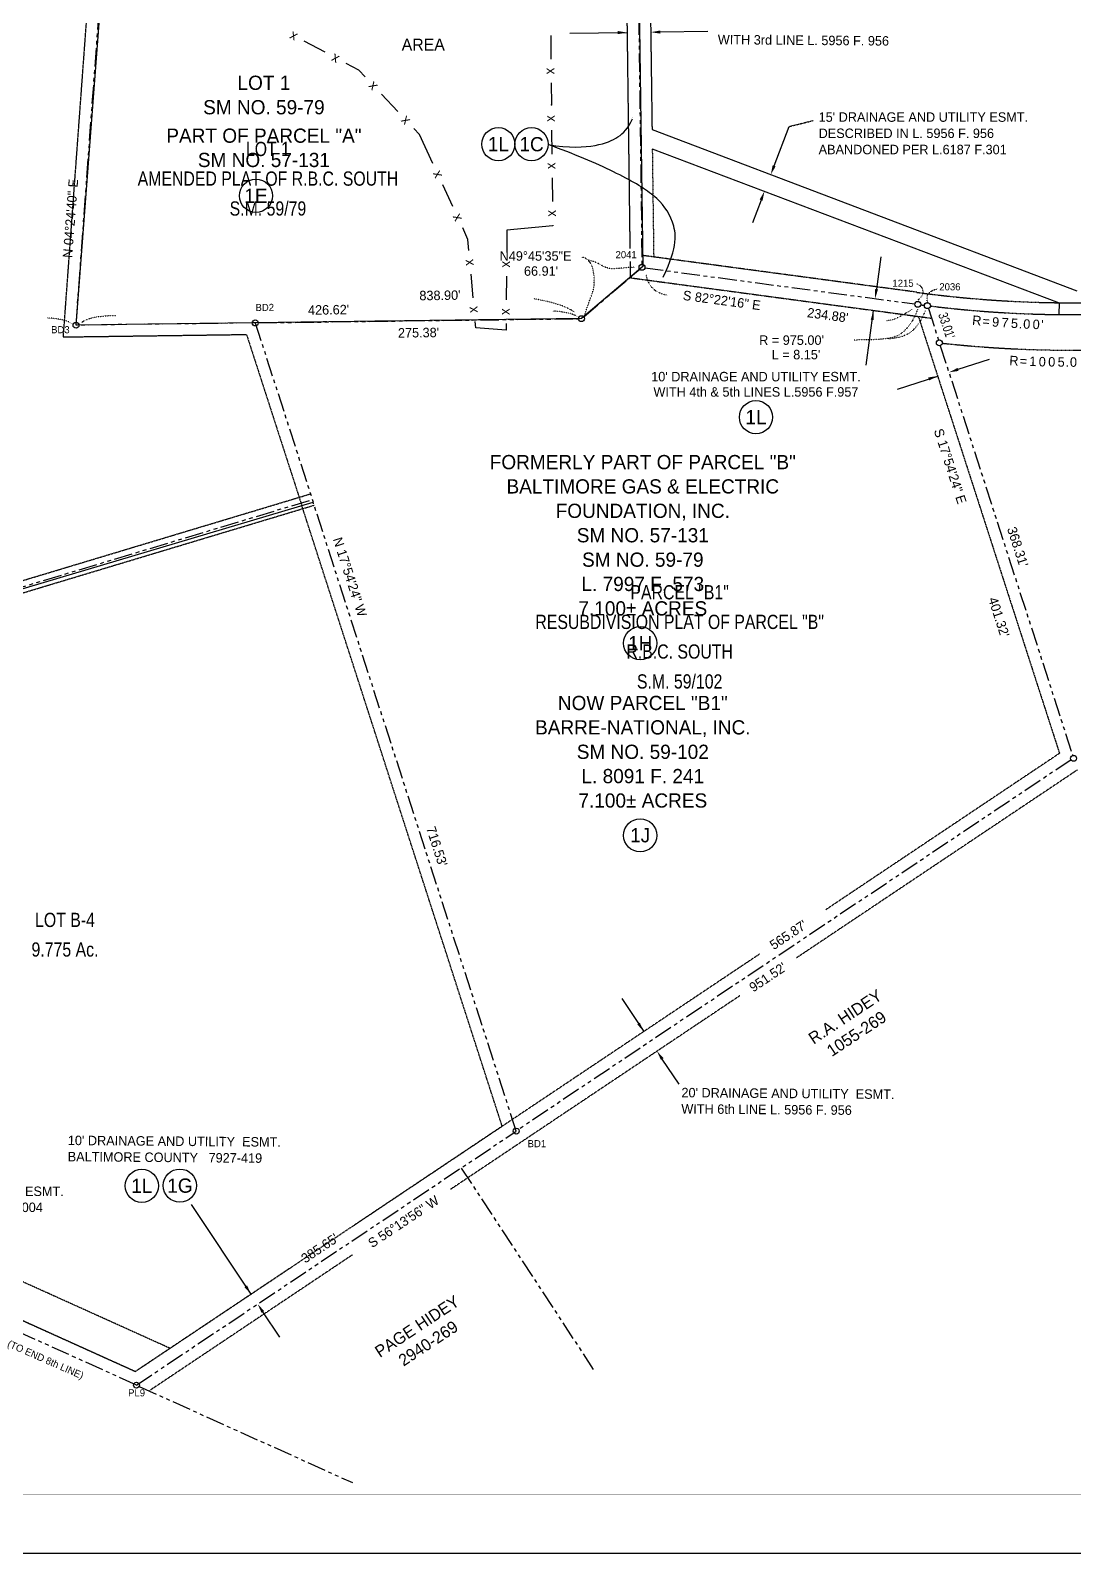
# Model space of a CAD drawing. Extents: x -40911 to -31608, y 11226 to 14227.
# Drawn here: x -34829 to -33949, y 11240 to 12525 of the extents above; entities that cross this region are included whole.
import ezdxf
from ezdxf.enums import TextEntityAlignment as Align

# ---------------------------------------------------------------- set-up
doc = ezdxf.new("R2010")
doc.units = 0
doc.header["$MEASUREMENT"] = 0
for name, pattern in [('DASHED', [0.75, 0.5, -0.25]), ('DASHED2', [0.375, 0.25, -0.125]), ('DOT', [0.25, 0, -0.25]), ('PHANTOM2', [31.25, 15.625, -3.125, 3.125, -3.125, 3.125, -3.125])]:
    doc.linetypes.add(name, pattern=pattern)
doc.layers.get('0').update_dxf_attribs({"linetype": 'CONTINUOUS'})
for name, color, linetype in [('61', 7, 'CONTINUOUS'), ('ADJOIN', 7, 'CONTINUOUS'), ('BORDER', 7, 'CONTINUOUS'), ('BOUND', 7, 'CONTINUOUS'), ('BOUND-ABND', 7, 'CONTINUOUS'), ('EASE', 7, 'CONTINUOUS'), ('FENCE', 7, 'CONTINUOUS'), ('METES', 7, 'CONTINUOUS'), ('NOTES', 7, 'CONTINUOUS'), ('TEXT', 7, 'CONTINUOUS')]:
    doc.layers.add(name, color=color, linetype=linetype)
doc.styles.add('txt', font='TXT', dxfattribs={"height": 0.2})

# ---------------------------------------------------------------- blocks, each defined once
blk = doc.blocks.new('BWIRE')
at = {"layer": 'FENCE', "color": 7, "linetype": 'Continuous', "style": 'txt'}
blk.add_text('x', height=0.0833, dxfattribs=at).set_placement((0, -0.0282), align=Align.CENTER)

msp = doc.modelspace()

# ---------------------------------------------------------------- linework, layer by layer
at = {"color": 94, "linetype": 'Continuous', "elevation": 0}
msp.add_lwpolyline([(-34721.8, 13181), (-34580.8, 13169), (-34443.8, 13151.8), (-34323.5, 13133.1), (-34312.4, 12325.7), (-34364.1, 12282), (-34790.8, 12276.3)], close=True, dxfattribs=at)
at = {"layer": '61', "color": 15, "linetype": 'DASHED'}
for p, q in [((-34801.5, 12266.1), (-34767.3, 12731.7, 0)), ((-34646.8, 12268.2), (-34801.5, 12266.1)), ((-34646.8, 12268.2), (-34600.2, 12124.1)), ((-35298.3, 11921.7), (-34592.8, 12134, 0)), ((-35295.4, 11912.2), (-34589.9, 12124.4, 0)), ((-34431.1, 11600.5), (-34600.2, 12124.1)), ((-34740.8, 11393.5), (-35273.6, 11634)), ((-34740.8, 11393.5), (-34431.1, 11600.5))]:
    msp.add_line(p, q, dxfattribs=at)
at = {"layer": '61', "color": 15, "linetype": 'PHANTOM2'}
for p, q in [((-34639.5, 12278.2), (-34590.7, 12127.1)), ((-35296.9, 11916.9), (-34591.3, 12129.2, 0))]:
    msp.add_line(p, q, dxfattribs=at)
at = {"layer": 'ADJOIN', "color": 7, "linetype": 'PHANTOM2'}
for p, q in [((-34310.6, 12324.7), (-34082.8, 12294.2)), ((-34071.4, 12290.4), (-34062.8, 12263.8)), ((-34061.3, 12259), (-33949.6, 11913.3)), ((-33950.9, 11909.6), (-34417.2, 11597.8)), ((-34353.9, 11395.4), (-34465.5, 11565.5)), ((-34737.5, 11381), (-34557.5, 11299.8))]:
    msp.add_line(p, q, dxfattribs=at)
msp.add_arc((-33950.9, 13260.2), 975, 262.5184, 262.7035, dxfattribs=at)
at = {"layer": 'BORDER', "color": 7, "linetype": 'DASHED'}
msp.add_line((-31607.8, 11240), (-35789, 11240), dxfattribs=at)
at = {"layer": 'BORDER', "color": 7, "linetype": 'Continuous', "const_width": 0.02}
msp.add_lwpolyline([(-35739.3, 14175.9), (-35739.3, 11289.8), (-31657.6, 11289.8), (-31657.6, 14176.8), (-35739.3, 14176.8)], dxfattribs=at)
at = {"layer": 'BOUND', "color": 7, "linetype": 'PHANTOM2'}
for p, q in [((-34323.6, 13130.6), (-34313.1, 12327.6)), ((-34362.3, 12283.4), (-34315, 12323.4)), ((-34315, 12323.4), (-34362.3, 12283.4)), ((-34637, 12278.3), (-34366.7, 12281.8)), ((-34366.7, 12281.8), (-34637, 12278.3))]:
    msp.add_line(p, q, dxfattribs=at)
at = {"layer": 'BOUND', "color": 15, "linetype": 'PHANTOM2'}
for p, q in [((-34790.8, 12276.3), (-34757.3, 12730.9, 0)), ((-34639.5, 12278.2), (-34790.8, 12276.3)), ((-34419.2, 11596.4), (-34590.7, 12127.1)), ((-34739.8, 11382.1), (-35277.7, 11624.9)), ((-34739.8, 11382.1), (-34419.2, 11596.4))]:
    msp.add_line(p, q, dxfattribs=at)
at = {"layer": 'BOUND', "color": 7, "linetype": 'Continuous'}
msp.add_line((-35296.9, 11917), (-34590.7, 12127.1), dxfattribs=at)
at = {"layer": 'EASE', "color": 70, "linetype": 'DASHED2'}
for p, q in [((-34333.6, 13134.8), (-34323.3, 12341)), ((-34306.3, 12568.3), (-34304.6, 12441.3)), ((-34189, 12443.9), (-34168.7, 12448.9)), ((-34304.4, 12425.2), (-34303.2, 12333.8)), ((-34323.2, 12329.9), (-34323, 12316.3)), ((-34081, 12304.1), (-34313.2, 12335.2)), ((-34323, 12316.3), (-34068.8, 12282.2)), ((-34079.8, 12283.7), (-33960.7, 11915.1)), ((-33960.7, 11915.1), (-34157.9, 11783.2)), ((-33945.6, 11901.1), (-34182.6, 11742.6)), ((-34213.9, 11745.7), (-34557, 11516.3)), ((-34230.5, 11710.6), (-34474.6, 11547.3)), ((-34711.4, 11413.1), (-35165.9, 11618.3)), ((-34557.6, 11491.9), (-34729.1, 11377.2)), ((-34609.3, 11481.3), (-34740.8, 11393.5)), ((-34740.8, 11393.5), (-34895, 11463.1))]:
    msp.add_line(p, q, dxfattribs=at)
at = {"layer": 'EASE', "color": 70, "linetype": 'Continuous'}
for p, q in [((-34373.9, 12522.6), (-34325.7, 12523.2)), ((-34257.5, 12524.1), (-34297.7, 12523.6)), ((-34201.5, 12410.8), (-34189, 12443.9)), ((-34212.5, 12381.8), (-34219.7, 12362.7)), ((-34111.5, 12334.1), (-34115.2, 12306.6)), ((-34123.8, 12242.7), (-34117.6, 12288.8)), ((-34020.1, 12247.4), (-34046.4, 12238.9)), ((-34097.5, 12222.4), (-34063.5, 12233.4)), ((-34330.2, 11708.3), (-34311.5, 11680.4)), ((-34281.8, 11635.9), (-34296, 11657.2)), ((-34693.7, 11534.6), (-34643.1, 11458.8)), ((-34618.9, 11422.6), (-34633.1, 11443.8))]:
    msp.add_line(p, q, dxfattribs=at)
at = {"layer": 'EASE', "color": 6, "linetype": 'Continuous'}
for p, q in [((-34304.6, 12441.3), (-33946.1, 12305.4)), ((-34304.4, 12425.2), (-33961.1, 12295.1)), ((-33961.1, 12295.1), (-33961.2, 12285.3))]:
    msp.add_line(p, q, dxfattribs=at)
at = {"layer": 'EASE', "color": 70, "linetype": 'DASHED2'}
for points in [[(-34322, 12450.5, 0.015, 0.015, 1), (-34320.5, 12450.5, 0.015, 0.015, 1), (-34322, 12450.5, 0, 0, 0)], [(-34296, 12316.9, 0.015, 0.015, 1), (-34294.5, 12316.9, 0.015, 0.015, 1), (-34296, 12316.9, 0, 0, 0)]]:
    msp.add_lwpolyline(points, format="xyseb", dxfattribs=at)
for radius, start, end in [(965, 262.2515, 279.3176), (975, 262.9973, 279.1707), (985, 262.3715, 262.4797), (1005, 263.79, 279.1751)]:
    msp.add_arc((-33950.9, 13260.2), radius, start, end, dxfattribs=at)
at = {"layer": 'EASE', "color": 70, "linetype": 'DOT'}
for points in [[(-34361.7, 12284), (-34357.8, 12296.6), (-34353.2, 12305.8), (-34353.2, 12317.4), (-34355, 12327.6), (-34359.2, 12332.6), (-34363.4, 12333.6)], [(-34319, 12325.3), (-34332.4, 12324.3), (-34338.9, 12323.4), (-34345.3, 12325.3), (-34351.3, 12329.4), (-34358, 12331.2)], [(-34309.7, 12319.2), (-34308.4, 12309.5), (-34301.9, 12303.5), (-34291.7, 12301.7)], [(-34080.5, 12289.7), (-34083.3, 12281.4), (-34090.7, 12271.7), (-34097.6, 12266.6), (-34107.8, 12264.7), (-34117.9, 12263.8), (-34134.1, 12263.8)], [(-34085.6, 12289.7), (-34091.3, 12285.3), (-34100.4, 12280), (-34106.8, 12280)], [(-34074, 12288.3), (-34078.6, 12278.1), (-34083.7, 12272.1), (-34091.1, 12267), (-34099.4, 12265.2), (-34105.5, 12264.7)]]:
    msp.add_open_spline(points, degree=3, dxfattribs=at)
at = {"layer": 'EASE', "color": 70, "linetype": 'Continuous'}
for points in [[(-34333.7, 12524.5), (-34333.7, 12521.8), (-34325.7, 12523.2)], [(-34297.7, 12522.3), (-34297.7, 12524.9), (-34305.7, 12523.5)], [(-34200.3, 12410.3), (-34202.8, 12411.3), (-34204.4, 12403.3)], [(-34213.8, 12382.3), (-34211.3, 12381.3), (-34209.7, 12389.3)], [(-34113.9, 12306.4), (-34116.5, 12306.8), (-34116.3, 12298.7)], [(-34120, 12281), (-34117.4, 12280.7), (-34117.6, 12288.8)], [(-34071.5, 12232.2), (-34070.7, 12229.7), (-34063.5, 12233.4)], [(-34046, 12237.7), (-34046.8, 12240.2), (-34054, 12236.5)], [(-34314.9, 11687.8), (-34317.1, 11686.4), (-34311.5, 11680.4)], [(-34297.1, 11656.4), (-34294.9, 11657.9), (-34300.4, 11663.8)], [(-34646.4, 11466.2), (-34648.6, 11464.7), (-34643.1, 11458.8)], [(-34634.2, 11443.1), (-34632, 11444.6), (-34637.5, 11450.5)]]:
    msp.add_solid(points, dxfattribs=at)
at = {"layer": 'FENCE', "color": 7, "linetype": 'Continuous'}
for p, q in [((-34580.5, 12506.6), (-34598.2, 12516)), ((-34390.1, 12520.7), (-34390, 12500.7)), ((-34552, 12491.4), (-34562.9, 12497.2)), ((-34546.8, 12485.8), (-34552, 12491.4)), ((-34389.8, 12480.7), (-34389.6, 12462.3)), ((-34519.3, 12456.7), (-34533, 12471.2)), ((-34500.8, 12437.2), (-34505.6, 12442.2)), ((-34389.4, 12440.7), (-34389.1, 12420.7)), ((-34489.6, 12412.7), (-34500.8, 12437.2)), ((-34388.9, 12400.7), (-34388.7, 12380.7)), ((-34472.8, 12376.4), (-34481.2, 12394.6)), ((-34460, 12348.6), (-34464.4, 12358.3)), ((-34459.1, 12339.3), (-34460, 12348.6)), ((-34427.1, 12356.5), (-34427.3, 12337.7)), ((-34388.4, 12360), (-34427.1, 12356.5)), ((-34388.4, 12360.7), (-34388.4, 12360)), ((-34455.5, 12299.4), (-34457.3, 12319.4)), ((-34427.4, 12317.7), (-34427.6, 12297.7)), ((-34453.3, 12274), (-34453.8, 12279.5)), ((-34427.8, 12272.1), (-34453.3, 12274)), ((-34427.7, 12277.7), (-34427.8, 12272.1))]:
    msp.add_line(p, q, dxfattribs=at)
msp.add_point((-34389.6, 12462.3), dxfattribs=at)
at = {"layer": 'METES', "color": 70, "linetype": 'Continuous'}
for centre, radius in [((-34434.3, 12429), 14), ((-34406.3, 12429), 14), ((-34638.9, 12385.5), 14), ((-34313.1, 12325.1), 2.5), ((-34364.2, 12281.8), 2.5), ((-34080.3, 12293.9), 2.5), ((-34072.2, 12292.8), 2.5), ((-34790.8, 12276.3), 2.5), ((-34639.5, 12278.2), 2.5), ((-34062.1, 12261.4), 2.5), ((-34216.9, 12198.7), 14), ((-34314.6, 12008), 14), ((-34314.6, 11845.9), 14), ((-34419.2, 11596.4), 2.5), ((-34735.3, 11550.2), 14), ((-34703.1, 11550.4), 14), ((-34739.8, 11382.1), 2.5)]:
    msp.add_circle(centre, radius, dxfattribs=at)
for points in [[(-34392.3, 12428.7), (-34374.3, 12425.6), (-34349.3, 12427.2), (-34332.4, 12434.6), (-34324.9, 12442), (-34321.2, 12450.5)], [(-34295.2, 12316.9), (-34282.5, 12342.9), (-34285.7, 12365.7), (-34300.5, 12385.8), (-34333.4, 12404.9), (-34370.5, 12420.8), (-34392.3, 12428.7)]]:
    msp.add_open_spline(points, degree=3, dxfattribs=at)
at = {"layer": 'METES', "color": 70, "linetype": 'DOT'}
for points in [[(-34370, 12287.3), (-34378.2, 12292.9), (-34389.8, 12296), (-34404.6, 12298.6)], [(-34785.8, 12278.8), (-34781.3, 12282.4), (-34772.4, 12284.2), (-34757.2, 12284.6)], [(-34367.5, 12283.3), (-34371.5, 12286.4), (-34380, 12287.7), (-34388.4, 12288.2)], [(-34794.2, 12277.5), (-34798.3, 12280.6), (-34806.7, 12281.9), (-34815.2, 12282.4)]]:
    msp.add_open_spline(points, degree=3, dxfattribs=at)
at = {"layer": 'NOTES', "color": 70, "linetype": 'DOT'}
for points in [[(-34079.9, 12297.5), (-34078.1, 12299.9), (-34074.9, 12301.6), (-34076.1, 12309.5), (-34081, 12310.9)], [(-34072.2, 12295.5), (-34072.7, 12299.3), (-34072.2, 12302.1), (-34070.2, 12304.3), (-34067.2, 12306.2), (-34063.6, 12307)]]:
    msp.add_open_spline(points, degree=3, dxfattribs=at)
at = {"layer": 'TEXT', "color": 7, "linetype": 'Continuous'}
msp.add_circle((-33948.8, 11910.9), 2.5, dxfattribs=at)

# ---------------------------------------------------------------- block references
at = {"layer": 'FENCE', "color": 7, "linetype": 'Continuous'}
for p, xscale, yscale, zscale, rotation in [((-34607, 12520.7), 100, 100, 100, 151.8867921446554), ((-34571.7, 12501.9), 100, 100, 100, 151.8867921446554), ((-34389.9, 12490.7), 100, 100, 100, 90.47984770021097), ((-34539.9, 12478.5), 100, 100, 100, 133.3542921446554), ((-34512.4, 12449.4), 100, 100, 100, 133.3542921446554), ((-34389.5, 12450.7), 100, 100, 100, 90.68345881132207), ((-34389, 12410.7), 100, 100, 100, 90.68345881132207), ((-34485.4, 12403.7), 100, 100, 100, 114.7787365890999), ((-34468.6, 12367.3), 100, 100, 100, 114.7787365890999), ((-34388.5, 12370.7), 100, 100, 100, 90.68345881132207), ((-34458.2, 12329.3), 99.99999999999997, 99.99999999999997, 99.99999999999997, 95.14179214465545), ((-34427.3, 12327.7), 100, 100, 100, 89.56345881132212), ((-34454.7, 12289.5), 99.99999999999997, 99.99999999999997, 99.99999999999997, 95.14179214465545), ((-34427.6, 12287.7), 100, 100, 100, 89.56345881132212)]:
    msp.add_blockref('BWIRE', p, dxfattribs=dict(at, xscale=xscale, yscale=yscale, zscale=zscale, rotation=rotation))

# ---------------------------------------------------------------- texts
at = {"layer": 'BOUND', "color": 7, "linetype": 'Continuous', "style": 'txt', "width": 0.833333}
for s, p in [('LOT 1', (-34628.8, 12425, 0)), ('AMENDED PLAT OF R.B.C. SOUTH', (-34628.8, 12400, 0)), ('S.M. 59/79', (-34628.8, 12375, 0)), ('PARCEL "B1"', (-34281.3, 12051, 0)), ('RESUBDIVISION PLAT OF PARCEL "B"', (-34281.3, 12026, 0)), ('R.B.C. SOUTH', (-34281.3, 12001, 0)), ('S.M. 59/102', (-34281.3, 11976, 0)), ('LOT B-4', (-34800.1, 11774.6, 0)), ('9.775 Ac.', (-34800.1, 11749.6, 0))]:
    msp.add_text(s, height=12, dxfattribs=at).set_placement(p, align=Align.MIDDLE)
at = {"layer": 'BOUND-ABND', "color": 6, "linetype": 'Continuous', "style": 'txt'}
msp.add_text('(TO END 8th LINE)', height=6, rotation=336.2463, dxfattribs=at).set_placement((-34849.3, 11414.8))
at = {"layer": 'EASE', "color": 70, "linetype": 'Continuous', "style": 'txt'}
for s, p in [('WITH 3rd LINE L. 5956 F. 956', (-34249.1, 12513.3)), ("20' DRAINAGE AND UTILITY  ESMT.", (-34279.8, 11624.9)), ('WITH 6th LINE L. 5956 F. 956', (-34279.9, 11611.2)), ("10' DRAINAGE AND UTILITY  ESMT.", (-34797.7, 11584.6)), ('BALTIMORE COUNTY   7927-419', (-34797.8, 11570.9))]:
    msp.add_text(s, height=8, rotation=359.5436, dxfattribs=at).set_placement(p)
for s, p in [("15' DRAINAGE AND UTILITY ESMT.", (-34164, 12447.9)), ('DESCRIBED IN L. 5956 F. 956', (-34164, 12434.2)), ('ABANDONED PER L.6187 F.301', (-34164, 12420.5)), ("30' TEMP. CONST. ESMT.", (-34929.8, 11541.6)), ('PER L. 11056 F. 004', (-34918.7, 11528.1))]:
    msp.add_text(s, height=8, dxfattribs=at).set_placement(p)
for s, p in [("10' DRAINAGE AND UTILITY ESMT.", (-34216.9, 12228.9)), ('WITH 4th & 5th LINES L.5956 F.957', (-34216.9, 12216))]:
    msp.add_text(s, height=8, dxfattribs=at).set_placement(p, align=Align.CENTER)
at = {"layer": 'METES', "color": 70, "linetype": 'Continuous', "style": 'txt'}
for s, p in [('LOT 1', (-34632.2, 12474.8)), ('SM NO. 59-79', (-34632.2, 12454.2)), ('PART OF PARCEL "A"', (-34632.2, 12430.2)), ('SM NO. 57-131', (-34632.2, 12409.7)), ('FORMERLY PART OF PARCEL "B"', (-34312.4, 12154.8)), ('BALTIMORE GAS & ELECTRIC', (-34312.4, 12134.3)), ('FOUNDATION, INC.', (-34312.4, 12113.7)), ('SM NO. 57-131', (-34312.4, 12093.1)), ('SM NO. 59-79', (-34312.4, 12072.5)), ('L. 7997 F. 573', (-34312.4, 12052)), ('7.100%%p ACRES', (-34312.4, 12031.4)), ('NOW PARCEL "B1"', (-34312.4, 11951.6)), ('BARRE-NATIONAL, INC.', (-34312.4, 11931)), ('SM NO. 59-102', (-34312.4, 11910.4)), ('L. 8091 F. 241', (-34312.4, 11889.9)), ('7.100%%p ACRES', (-34312.4, 11869.3))]:
    msp.add_text(s, height=12, dxfattribs=at).set_placement(p, align=Align.CENTER)
for s, height, p in [('1L', 12, (-34434.3, 12429)), ('1C', 12, (-34406.3, 12429)), ('1E', 12, (-34638.9, 12385.5)), ('N49%%d45\'35"E', 8, (-34402.9, 12334.7)), ("66.91'", 8, (-34398.3, 12322)), ('1L', 12, (-34216.9, 12198.7)), ('1H', 12, (-34314.6, 12008)), ('1J', 12, (-34314.6, 11845.9)), ('1L', 12, (-34735.3, 11550.2)), ('1G', 12, (-34703.1, 11550.4))]:
    msp.add_text(s, height=height, dxfattribs=at).set_placement(p, align=Align.MIDDLE)
for s, rotation, p in [('N 04%%d24\'40" E', 85.5897, (-34795.5, 12366.4)), ("838.90'", 0.7461, (-34483.6, 12301.5)), ('S 82%%d22\'16" E', 352.3714, (-34245.7, 12297.3)), ("426.62'", 0.7461, (-34577.6, 12289.3)), ("234.88'", 352.3714, (-34156.3, 12284.8)), ("275.38'", 0.7461, (-34501.7, 12270)), ('S 17%%d54\'24" E', 287.9064, (-34052.9, 12157.3)), ("368.31'", 287.9058, (-33995.9, 12089.3)), ('N 17%%d54\'24" W', 287.9053, (-34559.6, 12063.9)), ("401.32'", 287.9064, (-34011.8, 12030)), ("716.53'", 287.9053, (-34486.2, 11836.6)), ("565.87'", 33.7678, (-34189.6, 11762)), ("951.52'", 33.7678, (-34206.9, 11726.3)), ('S 56%%d13\'56" W', 33.7678, (-34514.4, 11520)), ("385.65'", 33.7678, (-34585.1, 11497.6))]:
    msp.add_text(s, height=8, rotation=rotation, dxfattribs=at).set_placement(p, align=Align.MIDDLE)
for s, height, p in [('2041', 6, (-34335.4, 12332.8)), ('1215', 6, (-34101.7, 12308.7)), ('2036', 6, (-34062.1, 12305.7)), ('BD2', 6, (-34639.3, 12288.3, 0)), ('BD3', 6, (-34811.8, 12269.5, 0)), ("R = 975.00'", 8, (-34214.2, 12259.7)), ("L = 8.15'", 8, (-34203.6, 12247.5)), ('BD1', 6, (-34409.6, 11582.8, 0)), ('PL9', 6, (-34746.8, 11372.6, 0))]:
    msp.add_text(s, height=height, dxfattribs=at).set_placement(p)
at = {"layer": 'METES', "color": 70, "linetype": 'Continuous', "style": 'txt', "width": 0.777775}
msp.add_text("33.01'", height=8, rotation=288.272, dxfattribs=at).set_placement((-34063.2, 12285.4))
at = {"layer": 'METES', "color": 70, "linetype": 'Continuous', "style": 'txt'}
for s, rotation, p in [('R', 354.7112, (-34030.8, 12276.3)), ('=', 355.1843, (-34022.9, 12275.6)), ('9', 355.6573, (-34014.9, 12275)), ('7', 356.1304, (-34006.9, 12274.4)), ('5', 356.6034, (-33998.9, 12273.9)), ('.', 356.9109, (-33993.7, 12273.6)), ('0', 357.2182, (-33988.5, 12273.3)), ('0', 357.6912, (-33980.5, 12273)), ("'", 357.9987, (-33975.3, 12272.8)), ('R', 357.2775, (-33999.3, 12242.4)), ('=', 357.7272, (-33991.3, 12242)), ('1', 358.1772, (-33983.3, 12241.8)), ('0', 358.6269, (-33975.3, 12241.5)), ('0', 359.0767, (-33967.3, 12241.4)), ('5', 359.5267, (-33959.3, 12241.3)), ('0', 0.1114, (-33948.9, 12241.2)), ('.', 359.8189, (-33954.1, 12241.2))]:
    msp.add_text(s, height=8, rotation=rotation, dxfattribs=at).set_placement(p, align=Align.CENTER)
at = {"layer": 'TEXT', "color": 7, "linetype": 'Continuous', "style": 'txt'}
msp.add_text('AREA', height=10, dxfattribs=at).set_placement((-34497.7, 12508), align=Align.CENTER)
for s, p in [('R.A. HIDEY', (-34138.8, 11688.7)), ('1055-269', (-34129.3, 11674.4)), ('PAGE HIDEY', (-34500.2, 11427.5)), ('2940-269', (-34490.8, 11413.2))]:
    msp.add_text(s, height=10, rotation=33.4972, dxfattribs=at).set_placement(p, align=Align.CENTER)

doc.saveas('drawing.dxf')
